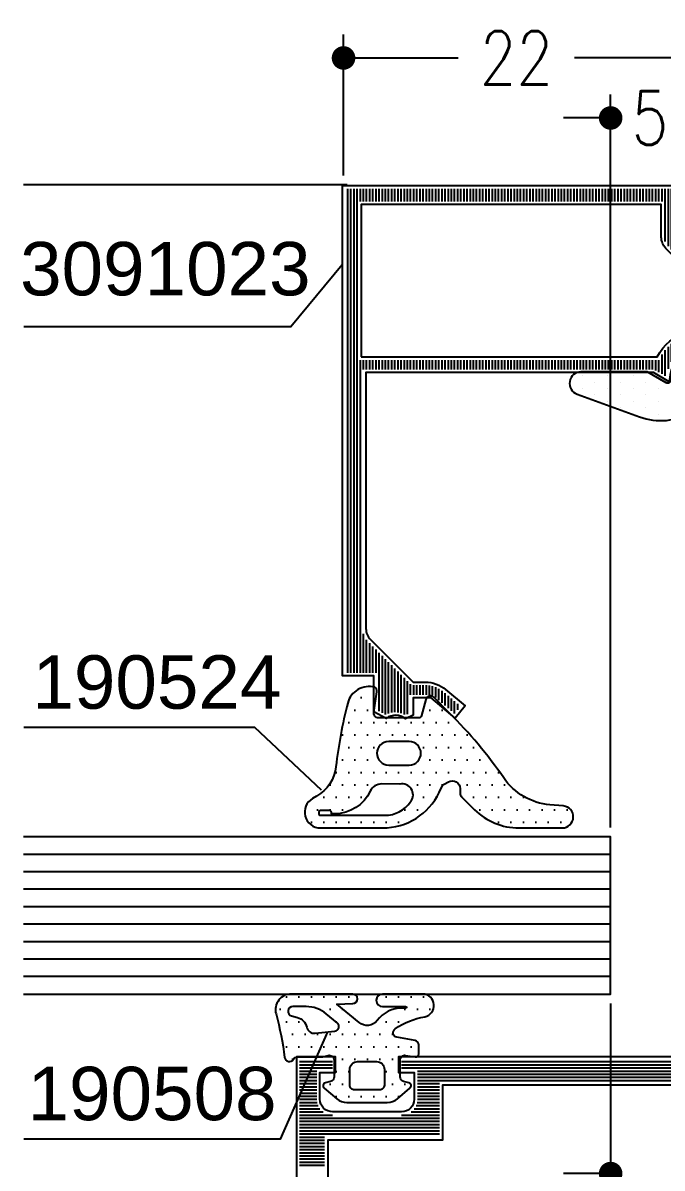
# Model space of a CAD drawing. Extents: x -247 to 191, y 24 to 414.
# Drawn here: x 76.15 to 96.49, y 56.46 to 92.91 of the extents above; entities that cross this region are included whole.
import ezdxf

# ---------------------------------------------------------------- set-up
doc = ezdxf.new("R2010")
doc.units = 0
doc.header["$LTSCALE"] = 6
doc.linetypes.add('AUSGEZOGEN', pattern=[0])
doc.layers.get('0').update_dxf_attribs({"color": 4, "linetype": 'CONTINUOUS'})
doc.layers.get('DEFPOINTS').update_dxf_attribs({"linetype": 'AUSGEZOGEN'})
for name, color, linetype in [('CONST18', 3, 'AUSGEZOGEN'), ('CONST25', 3, 'CONTINUOUS'), ('DICHT_PAR', 3, 'CONTINUOUS'), ('DICHT_SCH', 3, 'CONTINUOUS'), ('KH_NOR', 7, 'CONTINUOUS'), ('KH_SCH', 3, 'CONTINUOUS'), ('KN_NOR', 7, 'CONTINUOUS'), ('KN_SCH', 3, 'CONTINUOUS'), ('LLMASSE', 7, 'CONTINUOUS'), ('PNR', 7, 'CONTINUOUS')]:
    doc.layers.add(name, color=color, linetype=linetype)
doc.styles.get("Standard").update_dxf_attribs({"font": 'simplex.shx', "width": 0.8})
doc.styles.add('SWISSL', font='swissl.ttf')
doc.dimstyles.new('DOK-1ZU1-PUNKT', dxfattribs={"dimscale": 0, "dimtxt": 3, "dimasz": 1.5, "dimexe": 1.5, "dimexo": 0.6, "dimgap": 1.5, "dimtad": 0, "dimdsep": 46, "dimtxsty": 'Standard', "dimblk": 'PUNKT', "dimblk1": 'PUNKT', "dimblk2": 'PUNKT', "dimcen": 0, "dimclrd": 2, "dimclre": 2, "dimclrt": 7, "dimadec": 0, "dimazin": 0, "dimtfac": 0.7, "dimtdec": 4, "dimtofl": 0, "dimtmove": 0, "dimatfit": 3, "dimldrblk": 'PUNKT', "dimfxl": 1, "dimtolj": 1, "dimtzin": 0, "dimarcsym": 0})
doc.dimstyles.new('DOK-1ZU1-STRICH1', dxfattribs={"dimscale": 0, "dimtxt": 3, "dimasz": 1.5, "dimexe": 1.5, "dimexo": 0.6, "dimgap": 1.5, "dimtad": 0, "dimdsep": 46, "dimtxsty": 'Standard', "dimblk": 'PUNKT', "dimblk1": 'PUNKT', "dimblk2": 'PUNKT', "dimcen": 0, "dimclrd": 2, "dimclre": 2, "dimclrt": 7, "dimadec": 0, "dimazin": 0, "dimtfac": 0.7, "dimtdec": 4, "dimtofl": 0, "dimtmove": 0, "dimatfit": 3, "dimldrblk": 'PUNKT', "dimfxl": 1, "dimtolj": 1, "dimtzin": 0, "dimarcsym": 0})

# ---------------------------------------------------------------- blocks, each defined once
blk = doc.blocks.new('PUNKT')
at = {"color": 0, "linetype": 'CONTINUOUS'}
blk.add_line((-0.5, 0), (-1, 0), dxfattribs=at)
at = {"color": 0, "linetype": 'CONTINUOUS', "const_width": 0.5}
blk.add_lwpolyline([(-0.25, 0, 1), (0.25, 0, 1)], format="xyb", close=True, dxfattribs=at)
blk = doc.blocks.new('*D30')
at = {"layer": 'DEFPOINTS', "color": 0}
for p in [(94.853, 89.882), (97.353, 87.752), (94.853, 67.002)]:
    blk.add_point(p, dxfattribs=at)
at = {"layer": 'LLMASSE', "color": 3, "lineweight": -2}
for p, q in [((94.853, 67.302), (94.853, 90.632)), ((97.353, 88.052), (97.353, 90.632)), ((94.103, 89.882), (93.353, 89.882)), ((98.103, 89.882), (98.853, 89.882))]:
    blk.add_line(p, q, dxfattribs=at)
at = {"layer": 'LLMASSE', "color": 3, "lineweight": -2, "xscale": 0.75, "yscale": 0.75, "zscale": 0.75}
blk.add_blockref('PUNKT', (94.853, 89.882), dxfattribs=at)
at = {"layer": 'LLMASSE', "color": 3, "lineweight": -2, "xscale": 0.75, "yscale": 0.75, "zscale": 0.75, "rotation": 180}
blk.add_blockref('PUNKT', (97.353, 89.882), dxfattribs=at)
at = {"layer": 'LLMASSE', "color": 3, "insert": (96.103, 89.882), "char_height": 1.7, "attachment_point": 5}
blk.add_mtext('\\A1;5', dxfattribs=at)
blk = doc.blocks.new('*D34')
at = {"layer": 'DEFPOINTS', "color": 0}
for p in [(94.853, 62.002), (98.103, 60.002), (98.103, 56.288)]:
    blk.add_point(p, dxfattribs=at)
at = {"layer": 'LLMASSE', "color": 3, "lineweight": -2}
for p, q in [((94.853, 61.702), (94.853, 55.538)), ((98.103, 59.702), (98.103, 55.538)), ((94.103, 56.288), (93.353, 56.288)), ((98.853, 56.288), (99.603, 56.288))]:
    blk.add_line(p, q, dxfattribs=at)
at = {"layer": 'LLMASSE', "color": 3, "lineweight": -2, "xscale": 0.75, "yscale": 0.75, "zscale": 0.75}
blk.add_blockref('PUNKT', (94.853, 56.288), dxfattribs=at)
at = {"layer": 'LLMASSE', "color": 3, "lineweight": -2, "xscale": 0.75, "yscale": 0.75, "zscale": 0.75, "rotation": 180}
blk.add_blockref('PUNKT', (98.103, 56.288), dxfattribs=at)
at = {"layer": 'LLMASSE', "color": 3, "insert": (101.777, 56.288), "char_height": 1.7, "attachment_point": 5}
blk.add_mtext('\\A1;6.5', dxfattribs=at)
blk = doc.blocks.new('*X57')
at = {"color": 0}
for p, q in [((13.2, -14.3), (13.2, 8.924)), ((13.4, -14.3), (13.4, 9.042)), ((13.6, -14.3), (13.6, 9.094)), ((13.8, -15.3), (13.8, 9.1)), ((14, -15.3), (14, 9.1)), ((14.2, -15.3), (14.2, 9.1)), ((13, -14.3), (13, 8.687)), ((9.6, -21.8), (9.6, -12.9)), ((9.8, -21.8), (9.8, -12.9)), ((10, -21.8), (10, -12.9)), ((10.2, -21.8), (10.2, -12.9)), ((10.4, -21.8), (10.4, -12.9)), ((10.6, -21.8), (10.6, -12.9)), ((10.8, -15.3), (10.8, -12.9)), ((11, -14.7), (11, -12.9)), ((11.2, -14.5), (11.2, -12.9)), ((11.4, -14.383), (11.4, -12.9)), ((11.6, -14.32), (11.6, -12.9)), ((11.8, -14.3), (11.8, -12.9)), ((12, -14.3), (12, -12.9)), ((12.2, -14.3), (12.2, -12.9)), ((12.4, -14.3), (12.4, -12.9)), ((12.6, -14.3), (12.6, -12.9)), ((12.8, -14.3), (12.8, -12.9)), ((7.6, -21.8), (7.6, -20.2)), ((7.8, -21.8), (7.8, -20.2)), ((8, -21.8), (8, -20.2)), ((8.2, -21.8), (8.2, -20.2)), ((8.4, -21.8), (8.4, -20.2)), ((8.6, -21.8), (8.6, -20.2)), ((8.8, -21.8), (8.8, -20.2)), ((9, -21.8), (9, -20.2)), ((9.2, -21.8), (9.2, -20.2)), ((9.4, -21.8), (9.4, -20.2)), ((10.8, -21.8), (10.8, -19.7)), ((11, -21.8), (11, -20.3)), ((13.8, -21.8), (13.8, -19.7)), ((14, -21.8), (14, -19.7)), ((14.2, -21.8), (14.2, -19.7)), ((11.2, -21.8), (11.2, -20.5)), ((11.4, -21.8), (11.4, -20.617)), ((11.6, -21.8), (11.6, -20.68)), ((11.8, -21.8), (11.8, -20.7)), ((12, -21.8), (12, -20.7)), ((12.2, -21.8), (12.2, -20.7)), ((12.4, -21.8), (12.4, -20.7)), ((12.6, -21.8), (12.6, -20.7)), ((12.8, -21.8), (12.8, -20.7)), ((13, -21.8), (13, -20.7)), ((13.2, -21.8), (13.2, -20.7)), ((13.4, -21.8), (13.4, -20.7)), ((13.6, -21.8), (13.6, -20.7))]:
    blk.add_line(p, q, dxfattribs=at)
blk = doc.blocks.new('B-LL132353')
at = {"layer": 'KH_NOR'}
blk.add_lwpolyline([(14.5, -16.5), (14.5, -39.5), (13.5, -39.5), (13.5, -38.5), (11.8, -38.5, 0.414213), (11, -39.3), (11, -43.7, 0.414214), (11.8, -44.5), (13.5, -44.5), (13.5, -43.5), (14.5, -43.5), (14.5, -46), (0, -46)], format="xyb", dxfattribs=at)
blk.add_lwpolyline([(2, 44), (9.2, 44), (9.2, 36.7), (12.7, 36.7), (12.7, 15.7, 0.414214), (13.7, 14.7), (20.7, 14.7), (20.7, -14.7), (13.7, -14.7, 0.414214), (12.7, -15.7), (12.7, -36.7), (9.2, -36.7), (9.2, -44), (2, -44), (2, 44)], format="xyb", close=True, dxfattribs=at)
at = {"layer": 'KH_SCH'}
blk.add_blockref('*X57', (0, -24), dxfattribs=at)
blk = doc.blocks.new('*X51')
at = {"color": 0}
for p, q in [((2.4375, 9.75), (2.4375, 9.75)), ((3.25, 9.75), (3.25, 9.75)), ((2.03125, 8.9375), (2.03125, 8.9375)), ((2.84375, 8.9375), (2.84375, 8.9375)), ((1.625, 8.125), (1.625, 8.125)), ((2.4375, 8.125), (2.4375, 8.125)), ((3.25, 8.125), (3.25, 8.125)), ((1.21875, 7.3125), (1.21875, 7.3125)), ((2.03125, 7.3125), (2.03125, 7.3125)), ((2.84375, 7.3125), (2.84375, 7.3125)), ((0.8125, 6.5), (0.8125, 6.5)), ((1.625, 6.5), (1.625, 6.5)), ((2.4375, 6.5), (2.4375, 6.5)), ((3.25, 6.5), (3.25, 6.5)), ((1.21875, 5.6875), (1.21875, 5.6875)), ((2.03125, 5.6875), (2.03125, 5.6875)), ((2.84375, 5.6875), (2.84375, 5.6875)), ((0.8125, 4.875), (0.8125, 4.875)), ((1.625, 4.875), (1.625, 4.875)), ((2.4375, 4.875), (2.4375, 4.875)), ((1.21875, 4.0625), (1.21875, 4.0625)), ((2.03125, 4.0625), (2.03125, 4.0625)), ((2.84375, 4.0625), (2.84375, 4.0625)), ((0.8125, 3.25), (0.8125, 3.25)), ((1.625, 3.25), (1.625, 3.25)), ((2.4375, 3.25), (2.4375, 3.25)), ((3.25, 3.25), (3.25, 3.25)), ((4.0625, 3.25), (4.0625, 3.25)), ((1.21875, 2.4375), (1.21875, 2.4375)), ((2.03125, 2.4375), (2.03125, 2.4375)), ((2.84375, 2.4375), (2.84375, 2.4375)), ((3.65625, 2.4375), (3.65625, 2.4375)), ((4.46875, 2.4375), (4.46875, 2.4375)), ((1.625, 1.625), (1.625, 1.625)), ((2.4375, 1.625), (2.4375, 1.625)), ((3.25, 1.625), (3.25, 1.625)), ((4.0625, 1.625), (4.0625, 1.625)), ((4.875, 1.625), (4.875, 1.625)), ((2.03125, 0.8125), (2.03125, 0.8125)), ((2.84375, 0.8125), (2.84375, 0.8125)), ((3.65625, 0.8125), (3.65625, 0.8125)), ((4.46875, 0.8125), (4.46875, 0.8125))]:
    blk.add_line(p, q, dxfattribs=at)
blk = doc.blocks.new('B-LL197112')
at = {"layer": 'DICHT_PAR'}
blk.add_lwpolyline([(1.4, 0.768, 1.597325), (2.982, 4.1, -0.580267), (2.807, 4.4), (3.5, 5.6), (3.5, 9.819, 0.8391), (2.081, 10.069), (0.638, 6.103, 0.221695), (0.933, 2.735), (1.4, 1.925), (1.4, 0.768)], format="xyb", dxfattribs=at)
at = {"layer": 'DICHT_SCH'}
blk.add_blockref('*X51', (0, 0), dxfattribs=at)
blk = doc.blocks.new('*U61')
at = {"layer": 'CONST25'}
for p, q in [((0, 10), (37.357, 10)), ((0, 8.889), (37.357, 8.889)), ((0, 7.778), (37.357, 7.778)), ((0, 6.667), (37.357, 6.667)), ((0, 5.556), (37.357, 5.556)), ((0, 4.444), (37.357, 4.444)), ((0, 3.333), (37.357, 3.333)), ((0, 2.222), (37.357, 2.222)), ((0, 1.111), (37.357, 1.111))]:
    blk.add_line(p, q, dxfattribs=at)
blk.add_lwpolyline([(37.357, 0), (0, 0), (0, 10), (37.357, 10)], dxfattribs=at)
blk = doc.blocks.new('*D69')
at = {"layer": 'DEFPOINTS', "color": 0}
for p in [(86.353, 91.792), (97.353, 88.052), (86.353, 87.752)]:
    blk.add_point(p, dxfattribs=at)
at = {"layer": 'LLMASSE', "color": 3, "lineweight": -2}
for p, q in [((86.353, 88.052), (86.353, 92.542)), ((97.353, 88.352), (97.353, 92.542)), ((87.103, 91.792), (90.002, 91.792)), ((96.603, 91.792), (93.704, 91.792))]:
    blk.add_line(p, q, dxfattribs=at)
at = {"layer": 'LLMASSE', "color": 3, "lineweight": -2, "xscale": 0.75, "yscale": 0.75, "zscale": 0.75, "rotation": 180}
blk.add_blockref('PUNKT', (86.353, 91.792), dxfattribs=at)
at = {"layer": 'LLMASSE', "color": 3, "lineweight": -2, "xscale": 0.75, "yscale": 0.75, "zscale": 0.75}
blk.add_blockref('PUNKT', (97.353, 91.792), dxfattribs=at)
at = {"layer": 'LLMASSE', "color": 3, "insert": (91.853, 91.792), "char_height": 1.7, "attachment_point": 5}
blk.add_mtext('\\A1;22', dxfattribs=at)
blk = doc.blocks.new('B-LL3091023')
at = {"layer": 'KN_SCH'}
h = blk.add_hatch(dxfattribs=at)
h.set_pattern_fill('_U', color=256, scale=0.2, style=0, pattern_type=0)
h.set_pattern_definition([(0, (-12.61524, 13.0225), (0, 0.2), [])])
edge = h.paths.add_edge_path()
edge.add_line((-0.2, 21.8), (-0.2, 0.415))
edge.add_line((-0.2, 0.415), (-0.45, 0.271))
edge.add_line((-0.45, 0.271), (-1.193, 0.7))
edge.add_line((-1.193, 0.7), (-3.283, 0.7))
edge.add_line((-3.283, 0.7), (-3.9, 0.083))
edge.add_line((-3.9, 0.083), (-3.9, -2.1))
edge.add_line((-3.9, -2.1), (-3.7, -2.1))
edge.add_line((-3.7, -2.1), (-4.7, -2.1))
edge.add_line((-4.7, -2.1), (-4.7, -1))
edge.add_line((-4.7, -1), (-9.357, -1))
edge.add_line((-9.357, -1), (-9.492, -1.525))
edge.add_arc((-12.3, -0.8), 2.9, 270.07902, 345.52249, ccw=False)
edge.add_arc((-12.18, -0.902), 2.8, 209.20814, 267.6284, ccw=False)
edge.add_line((-14.624, -2.269), (-14.429, -2.069))
edge.add_line((-14.429, -2.069), (-13.753, -2.385))
edge.add_arc((-12.3, -0.8), 2.15, 227.47615, 442.33774)
edge.add_line((-12.013, 1.331), (-12.161, 1.351))
edge.add_line((-12.161, 1.351), (-11.7, 2.15))
edge.add_line((-11.7, 2.15), (-11.7, 20.7))
edge.add_line((-11.7, 20.7), (-28.186, 20.7))
edge.add_arc((-28.186, 19.5), 1.2, 90, 135)
edge.add_line((-29.034, 20.349), (-31.8, 17.583))
edge.add_line((-31.8, 17.583), (-31.8, 16.714))
edge.add_arc((-33.6, 16.714), 1.8, 319.99995, 360, ccw=False)
edge.add_line((-32.221, 15.557), (-33.142, 14.46))
edge.add_line((-33.142, 14.46), (-33.601, 14.846))
edge.add_line((-33.601, 14.846), (-32.4, 16.278))
edge.add_line((-32.4, 16.278), (-32.4, 17.7))
edge.add_line((-32.4, 17.7), (-33.574, 17.7))
edge.add_line((-33.574, 17.7), (-33.702, 17.968))
edge.add_arc((-34.712, 18.616), 1.2, 327.30413, 390.0745)
edge.add_line((-33.673, 19.217), (-33.377, 19.8))
edge.add_line((-33.377, 19.8), (-31, 19.8))
edge.add_line((-31, 19.8), (-31, 21.8))
edge.add_line((-31, 21.8), (-0.2, 21.8))
edge = h.paths.add_edge_path(flags=16)
edge.add_line((-11.1, 21), (-11.1, 1.84))
edge.add_arc((-12.3, -0.8), 2.9, 11.94054, 65.55666, ccw=False)
edge.add_line((-9.463, -0.2), (-5.314, -0.2))
edge.add_line((-5.314, -0.2), (-3.849, 1.266))
edge.add_arc((-3.283, 0.7), 0.8, 90, 135, ccw=False)
edge.add_line((-3.283, 1.5), (-1, 1.5))
edge.add_line((-1, 1.5), (-1, 21))
edge.add_line((-1, 21), (-11.1, 21))
at = {"layer": 'KN_NOR'}
for points in [[(0, 22), (0, 0.3), (-0.45, 0.04), (-1.246, 0.5), (-3.2, 0.5), (-3.7, 0), (-3.7, -1.9), (-3.5, -1.9), (-3.5, -2.3), (-4.9, -2.3), (-4.9, -1.2), (-9.202, -1.2), (-9.298, -1.575, -0.341999), (-12.3, -3.9, -0.274409), (-14.869, -2.233), (-14.473, -1.828), (-13.64, -2.217, 1.373176), (-12.04, 1.133), (-12.484, 1.192), (-11.9, 2.203), (-11.9, 20.5), (-28.186, 20.5, 0.198912), (-28.893, 20.207), (-31.6, 17.5), (-31.6, 16.714, -0.176327), (-32.068, 15.429), (-33.117, 14.179), (-33.883, 14.821), (-32.6, 16.35), (-32.6, 17.5), (-33.7, 17.5), (-33.934, 17.988, 0.339409), (-33.904, 19.205), (-33.5, 20), (-31.2, 20), (-31.2, 22), (0, 22)], [(-10.9, 20.8), (-10.9, 1.966, -0.213458), (-9.305, 0), (-5.397, 0), (-3.99, 1.407, -0.198912), (-3.283, 1.7), (-1.2, 1.7), (-1.2, 20.8), (-10.9, 20.8)]]:
    blk.add_lwpolyline(points, format="xyb", close=True, dxfattribs=at)

msp = doc.modelspace()

# ---------------------------------------------------------------- hatches: boundary and pattern name
h = msp.add_hatch()
h.set_pattern_fill('DOTS', color=3, scale=0.25, style=0)
edge = h.paths.add_edge_path()
edge.add_arc((84.8712, 69.3802), 1.2499, 299.98861, 353.45096, ccw=False)
edge.add_line((85.4959, 68.2976), (85.3654, 68.2221))
edge.add_arc((85.6154, 67.7891), 0.5, 120.00019, 270.0002)
edge.add_line((85.6154, 67.2891), (87.5999, 67.2891))
edge.add_arc((87.5997, 69.2892), 2.0001, 270.00686, 334.00677)
edge.add_line((89.3974, 68.4126), (89.4954, 68.6136))
edge.add_arc((89.6298, 68.5483), 0.1494, 120.08678, 154.08678, ccw=False)
edge.add_line((89.5549, 68.6776), (89.6904, 68.7556))
edge.add_arc((89.8154, 68.5391), 0.25, 0.00075, 120.0007, ccw=False)
edge.add_line((90.0654, 68.5391), (90.0654, 68.3846))
edge.add_arc((90.2153, 68.3847), 0.1499, 180.02709, 225.3272)
edge.add_line((90.1099, 68.2781), (90.5249, 67.8676))
edge.add_arc((91.9319, 69.2894), 2.0003, 225.29956, 269.99958)
edge.add_line((91.9319, 67.2891), (93.3154, 67.2891))
edge.add_arc((93.3154, 67.639), 0.3499, 269.99975, 444.99978)
edge.add_line((93.3459, 67.9876), (92.9199, 68.0251))
edge.add_arc((93.0942, 70.0179), 2.0004, 214.71804, 265.00201, ccw=False)
edge.add_arc((79.1199, 60.3368), 14.9997, 34.71275, 44.99662)
edge.add_line((89.7269, 70.9426), (89.2239, 71.4451))
edge.add_arc((89.118, 71.3393), 0.1497, 44.97414, 164.97409)
edge.add_line((88.9734, 71.3781), (88.8354, 70.8631))
edge.add_arc((88.7389, 70.889), 0.0999, 269.98244, 344.98238, ccw=False)
edge.add_line((88.7389, 70.7891), (87.4654, 70.7891))
edge.add_arc((87.4654, 70.9392), 0.1501, 171.61131, 270.00151, ccw=False)
edge.add_line((87.3169, 70.9611), (87.4139, 71.6171))
edge.add_arc((87.2654, 71.6388), 0.1501, 351.69701, 417.33666)
edge.add_arc((87.1654, 71.089), 0.7, 75.00907, 165.595)
edge.add_arc((101.0149, 67.5297), 14.9996, 165.58754, 173.46192)
edge = h.paths.add_edge_path(flags=16)
edge.add_arc((87.7904, 69.6641), 0.375, 90, 270)
edge.add_line((87.7904, 69.2891), (88.4404, 69.2891))
edge.add_arc((88.4404, 69.6641), 0.375, 270, 450)
edge.add_line((88.4404, 70.0391), (87.7904, 70.0391))
edge = h.paths.add_edge_path(flags=16)
edge.add_arc((87.5636, 68.2881), 0.3985, 89.38535, 154.66779)
edge.add_arc((86.0716, 68.9891), 1.25, 269.99145, 334.88869, ccw=False)
edge.add_line((86.0714, 67.7391), (85.9654, 67.7391))
edge.add_line((85.9654, 67.7391), (85.9654, 67.7891))
edge.add_arc((85.9154, 67.7891), 0.05, 359.99996, 450.00004)
edge.add_line((85.9154, 67.8391), (85.6154, 67.8391))
edge.add_arc((85.6154, 67.7891), 0.05, 89.99996, 180.00004)
edge.add_line((85.5654, 67.7891), (85.5654, 67.7391))
edge.add_arc((85.6154, 67.7391), 0.05, 179.99996, 270.00004)
edge.add_line((85.6154, 67.6891), (87.6669, 67.6891))
edge.add_arc((87.6668, 68.689), 0.9999, 270.00861, 325.00852)
edge.add_line((88.4859, 68.1156), (88.5019, 68.1381))
edge.add_arc((88.2154, 68.3389), 0.3499, 324.97384, 460.86282)
edge.add_line((88.1494, 68.6826), (87.5679, 68.6866))
h = msp.add_hatch()
h.set_pattern_fill('DOTS', color=3, scale=0.25, style=0)
edge = h.paths.add_edge_path()
edge.add_arc((84.6873, 61.5019), 0.5, 90, 195.22324)
edge.add_arc((74.5558, 58.7448), 10, 7.11446, 15.22324, ccw=False)
edge.add_arc((84.6276, 60.0019), 0.15, 187.11446, 330)
edge.add_arc((84.8874, 59.8519), 0.15, 90, 150, ccw=False)
edge.add_line((84.8874, 60.0019), (85.6963, 60.0019))
edge.add_line((85.6963, 60.0019), (85.8638, 60.0468))
edge.add_arc((85.9026, 59.9019), 0.15, 0, 105, ccw=False)
edge.add_line((86.0526, 59.9019), (86.0526, 59.367))
edge.add_arc((85.9026, 59.367), 0.15, -75, 0, ccw=False)
edge.add_line((85.9414, 59.2221), (85.7767, 59.1779))
edge.add_arc((85.8026, 59.0814), 0.1, 105, 230)
edge.add_line((85.7383, 59.0047), (86.1386, 58.6688))
edge.add_arc((86.46, 59.0519), 0.5, 230, 270)
edge.add_line((86.46, 58.5519), (87.7452, 58.5519))
edge.add_arc((87.7452, 59.0519), 0.5, 270, 310)
edge.add_line((88.0666, 58.6688), (88.4669, 59.0047))
edge.add_arc((88.4026, 59.0814), 0.1, 310, 435)
edge.add_line((88.4285, 59.1779), (88.2638, 59.2221))
edge.add_arc((88.3026, 59.367), 0.15, 180, 255, ccw=False)
edge.add_line((88.1526, 59.367), (88.1526, 59.9019))
edge.add_arc((88.3026, 59.9019), 0.15, 81.41606, 180, ccw=False)
edge.add_line((88.325, 60.0502), (88.6377, 60.003))
edge.add_arc((88.6526, 60.1019), 0.1, 261.41606, 360)
edge.add_line((88.7526, 60.1019), (88.7526, 60.376))
edge.add_arc((88.6026, 60.376), 0.15, 0, 80)
edge.add_line((88.6287, 60.5237), (88.0516, 60.6255))
edge.add_arc((88.0776, 60.7732), 0.15, 123.71262, 260, ccw=False)
edge.add_arc((89.3819, 58.8184), 2.5, 100.19231, 123.71262, ccw=False)
edge.add_arc((88.8638, 61.6366), 0.3656, 281.95742, 447.83663)
edge.add_line((88.8776, 62.0019), (87.5939, 62.0018))
edge.add_arc((87.5939, 61.8018), 0.2, 90.00084, 270.00084)
edge.add_line((87.5939, 61.6018), (88.3325, 61.6019))
edge.add_arc((88.3325, 61.5789), 0.023, -90.00036, 90.00036, ccw=False)
edge.add_line((88.3325, 61.5559), (88.2264, 61.5559))
edge.add_arc((88.2181, 60.5559), 1, 89.52613, 142.8235)
edge.add_arc((87.1026, 61.4019), 0.4, 230.42196, 322.8235, ccw=False)
edge.add_line((86.8478, 61.0936), (86.1376, 61.6806))
edge.add_line((86.1376, 61.6806), (86.6451, 61.7019))
edge.add_arc((86.6451, 61.8519), 0.15, 270, 450)
edge.add_line((86.6451, 62.0019), (84.6873, 62.0019))
edge = h.paths.add_edge_path(flags=16)
edge.add_arc((87.4026, 59.6019), 0.25, 0, 90, ccw=False)
edge.add_line((87.6526, 59.6019), (87.6526, 59.1019))
edge.add_arc((87.5026, 59.1019), 0.15, -90, 0, ccw=False)
edge.add_line((87.5026, 58.9519), (86.7026, 58.9519))
edge.add_arc((86.7026, 59.1019), 0.15, 180, 270, ccw=False)
edge.add_line((86.5526, 59.1019), (86.5526, 59.6019))
edge.add_arc((86.8026, 59.6019), 0.25, 90, 180, ccw=False)
edge.add_line((86.8026, 59.8519), (87.4026, 59.8519))
edge = h.paths.add_edge_path(flags=16)
edge.add_line((85.1667, 61.6019), (84.7373, 61.6019))
edge.add_arc((84.7373, 61.4519), 0.15, 90, 255)
edge.add_line((84.6985, 61.307), (84.893, 61.2548))
edge.add_arc((84.7895, 60.8685), 0.4, 11.84212, 75, ccw=False)
edge.add_arc((85.4257, 61.0019), 0.25, 191.84212, 276.029)
edge.add_line((85.4519, 60.7533), (86.0736, 60.8189))
edge.add_arc((86.0578, 60.9681), 0.15, 276.029, 410.42196)
edge.add_line((86.1534, 61.0837), (85.8039, 61.3726))
edge.add_arc((85.1667, 60.6019), 1, 50.42196, 90)

# ---------------------------------------------------------------- linework, layer by layer
at = {"layer": 'CONST18'}
msp.add_lwpolyline([(86.4715, 87.7519), (76.1743, 87.7519)], dxfattribs=at)
at = {"layer": 'DICHT_PAR'}
for points in [[(86.1129, 69.2376, -0.237599), (85.4959, 68.2976), (85.3654, 68.2221, 0.767327), (85.6154, 67.2891), (87.5999, 67.2891, 0.286745), (89.3974, 68.4126), (89.4954, 68.6136, -0.149451), (89.5549, 68.6776), (89.6904, 68.7556, -0.57735), (90.0654, 68.5391), (90.0654, 68.3846, 0.200274), (90.1099, 68.2781), (90.5249, 67.8676, 0.197552), (91.9319, 67.2891), (93.3154, 67.2891, 0.957292), (93.3459, 67.9876), (92.9199, 68.0251, -0.222995), (91.4499, 68.8786, 0.044902), (89.7269, 70.9426), (89.2239, 71.4451, 0.57735), (88.9734, 71.3781), (88.8354, 70.8631, -0.339454), (88.7389, 70.7891), (87.4654, 70.7891, -0.457784), (87.3169, 70.9611), (87.4139, 71.6171, 0.294504), (87.3464, 71.7651, 0.417212), (86.4874, 71.2631, 0.034372), (86.1129, 69.2376)], [(87.7904, 70.0391, 1), (87.7904, 69.2891), (88.4404, 69.2891, 1), (88.4404, 70.0391), (87.7904, 70.0391)], [(87.5679, 68.6866, 0.292811), (87.2034, 68.4586, -0.290987), (86.0714, 67.7391), (85.9654, 67.7391), (85.9654, 67.7891, 0.414214), (85.9154, 67.8391), (85.6154, 67.8391, 0.414214), (85.5654, 67.7891), (85.5654, 67.7391, 0.414214), (85.6154, 67.6891), (87.6669, 67.6891, 0.244698), (88.4859, 68.1156), (88.5019, 68.1381, 0.673804), (88.1494, 68.6826), (87.5679, 68.6866)], [(84.6873, 62.0019, 0.494357), (84.2049, 61.3706, -0.035396), (84.4788, 59.9833, 0.719139), (84.7575, 59.9269, -0.2679492), (84.8874, 60.0019), (85.6963, 60.0019), (85.8638, 60.0468, -0.4931454), (86.0526, 59.9019), (86.0526, 59.367, -0.3394543), (85.9414, 59.2221), (85.7767, 59.1779, 0.6068149), (85.7383, 59.0047), (86.1386, 58.6688, 0.176327), (86.46, 58.5519), (87.7452, 58.5519, 0.176327), (88.0666, 58.6688), (88.4669, 59.0047, 0.6068149), (88.4285, 59.1779), (88.2638, 59.2221, -0.3394543), (88.1526, 59.367), (88.1526, 59.9019, -0.4588069), (88.325, 60.0502), (88.6377, 60.003, 0.4588069), (88.7526, 60.1019), (88.7526, 60.376, 0.3639702), (88.6287, 60.5237), (88.0516, 60.6255, -0.6763345), (87.9944, 60.898, -0.1029885), (88.9395, 61.2789, 0.8837861), (88.8776, 62.0019), (87.5939, 62.0018, 1), (87.5939, 61.6018), (88.3325, 61.6019, -1.0000062), (88.3325, 61.5559), (88.2264, 61.5559, 0.2368386), (87.4213, 61.1602, -0.4265441), (86.8478, 61.0936), (86.1376, 61.6806), (86.6451, 61.7019, 1), (86.6451, 62.0019), (84.6873, 62.0019)], [(85.1667, 61.6019), (84.7373, 61.6019, 0.8769765), (84.6985, 61.307), (84.893, 61.2548, -0.282773), (85.181, 60.9506, 0.3847999), (85.4519, 60.7533), (86.0736, 60.8189, 0.6643541), (86.1534, 61.0837), (85.8039, 61.3726, 0.1744292), (85.1667, 61.6019)], [(87.4026, 59.8519, -0.4142136), (87.6526, 59.6019), (87.6526, 59.1019, -0.4142136), (87.5026, 58.9519), (86.7026, 58.9519, -0.4142136), (86.5526, 59.1019), (86.5526, 59.6019, -0.4142136), (86.8026, 59.8519), (87.4026, 59.8519)]]:
    msp.add_lwpolyline(points, format="xyb", close=True, dxfattribs=at)
at = {"layer": 'PNR', "color": 3}
for points in [[(86.3082, 85.2058), (84.6753, 83.2359), (76.1839, 83.2359)], [(85.655, 68.4898), (83.5322, 70.4812), (76.1839, 70.4812)], [(85.8443, 60.7947), (84.3346, 57.3869), (76.1839, 57.3869)]]:
    msp.add_lwpolyline(points, dxfattribs=at)

# ---------------------------------------------------------------- block references
at = {"yscale": 0.5, "zscale": 0.5}
for name, p, xscale, rotation in [('B-LL132353', (107.8526, 52.7519), -0.5, 270), ('B-LL197112', (98.8187, 80.0518), 0.5, 89.99999999999999)]:
    msp.add_blockref(name, p, dxfattribs=dict(at, xscale=xscale, rotation=rotation))
at = {"xscale": -0.5, "yscale": 0.5, "zscale": 0.5}
msp.add_blockref('*U61', (94.8526, 62.0018), dxfattribs=at)
at = {"layer": 'LLMASSE', "xscale": 0.5, "yscale": 0.5, "zscale": 0.5, "rotation": 90}
msp.add_blockref('B-LL3091023', (97.3155, 87.7278), dxfattribs=at)

# ---------------------------------------------------------------- texts
at = {"layer": 'PNR', "color": 10, "style": 'SWISSL'}
for s, p in [('3091023', (76.0599, 84.2359)), ('190524', (76.4523, 71.0812)), ('190508', (76.2983, 57.9869))]:
    msp.add_text(s, height=1.7, dxfattribs=at).set_placement(p)

# ---------------------------------------------------------------- dimensions: what is measured, and where the dimension line sits
at = {"layer": 'LLMASSE'}
for base, p1, p2, dimstyle, override, picture, middle in [((86.3526, 91.7919), (97.3526, 88.0519), (86.3526, 87.7519), 'DOK-1ZU1-STRICH1', {"dimscale": 0.5, "dimtxt": 3.4, "dimlfac": 2, "dimclrd": 3, "dimclre": 3, "dimclrt": 3}, '*D69', (91.8526, 91.7919)), ((98.1026, 56.288), (94.8526, 62.0018), (98.1026, 60.0019), 'DOK-1ZU1-PUNKT', {"dimscale": 0.5, "dimtxt": 3.4, "dimlfac": 2, "dimclrd": 3, "dimclre": 3, "dimclrt": 3, "dimtix": 1, "dimatfit": 1}, '*D34', (101.7774, 56.288))]:
    dim = msp.add_linear_dim(base=base, p1=p1, p2=p2, dimstyle=dimstyle, override=override, dxfattribs=at)
    dim.commit()
    dim.dimension.update_dxf_attribs({"geometry": picture, "text_midpoint": middle, "dimtype": 160})
dim = msp.add_linear_dim(base=(94.8526, 89.8824), p1=(97.3526, 87.7519), p2=(94.8526, 67.0018), dimstyle='DOK-1ZU1-PUNKT', override={"dimscale": 0.5, "dimtxt": 3.4, "dimlfac": 2, "dimclrd": 3, "dimclre": 3, "dimclrt": 3}, dxfattribs=at)
dim.commit()
dim.dimension.update_dxf_attribs({"geometry": '*D30', "text_midpoint": (96.1026, 89.8824)})

doc.saveas('drawing.dxf')
